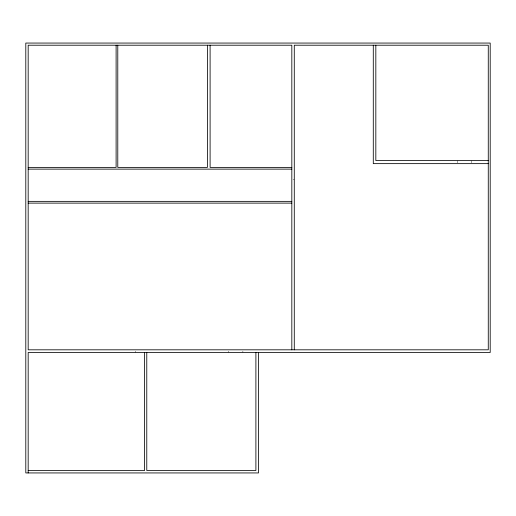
<?xml version="1.0" encoding="UTF-8"?>
<svg xmlns="http://www.w3.org/2000/svg" width="516" height="516" viewBox="0 0 516 516"><rect width="100%" height="100%" fill="white"/><g stroke="black" fill="none" stroke-linecap="round" stroke-linejoin="round"><path stroke-width="0.39" stroke-dasharray="2.58 1.94" d="M293.056 179.42L294.281 179.42M471.566 160.56L471.566 162.875M457.647 160.56L457.647 162.875M242.888 351.151L242.888 352.486M228.73 351.151L228.73 352.486M135.521 351.151L135.521 352.486"/><path stroke-width="0.77" d="M488.271 160.56L375.829 160.56L375.829 45.215M488.271 163.643L373.287 163.643L373.287 45.215M28.174 167.436L116.106 167.436L116.106 45.215M291.824 167.436L210.102 167.436L210.102 45.215M28.174 169.125L291.824 169.125M28.174 201.363L291.824 201.363M28.174 203.117L291.824 203.117M28.174 470.515L144.596 470.515L144.596 352.486M294.281 349.816L294.281 45.215L488.271 45.215L488.271 349.816L28.174 349.816L28.174 45.215L291.824 45.215L291.824 349.816M258.51 352.486L258.51 472.94L25.8 472.94L25.8 43.06L490.2 43.06L490.2 352.486L28.174 352.486L28.174 472.94M255.897 352.486L255.897 470.515L146.776 470.515L146.776 352.486M207.387 45.215L207.387 167.436L117.783 167.436L117.783 45.215"/></g></svg>
